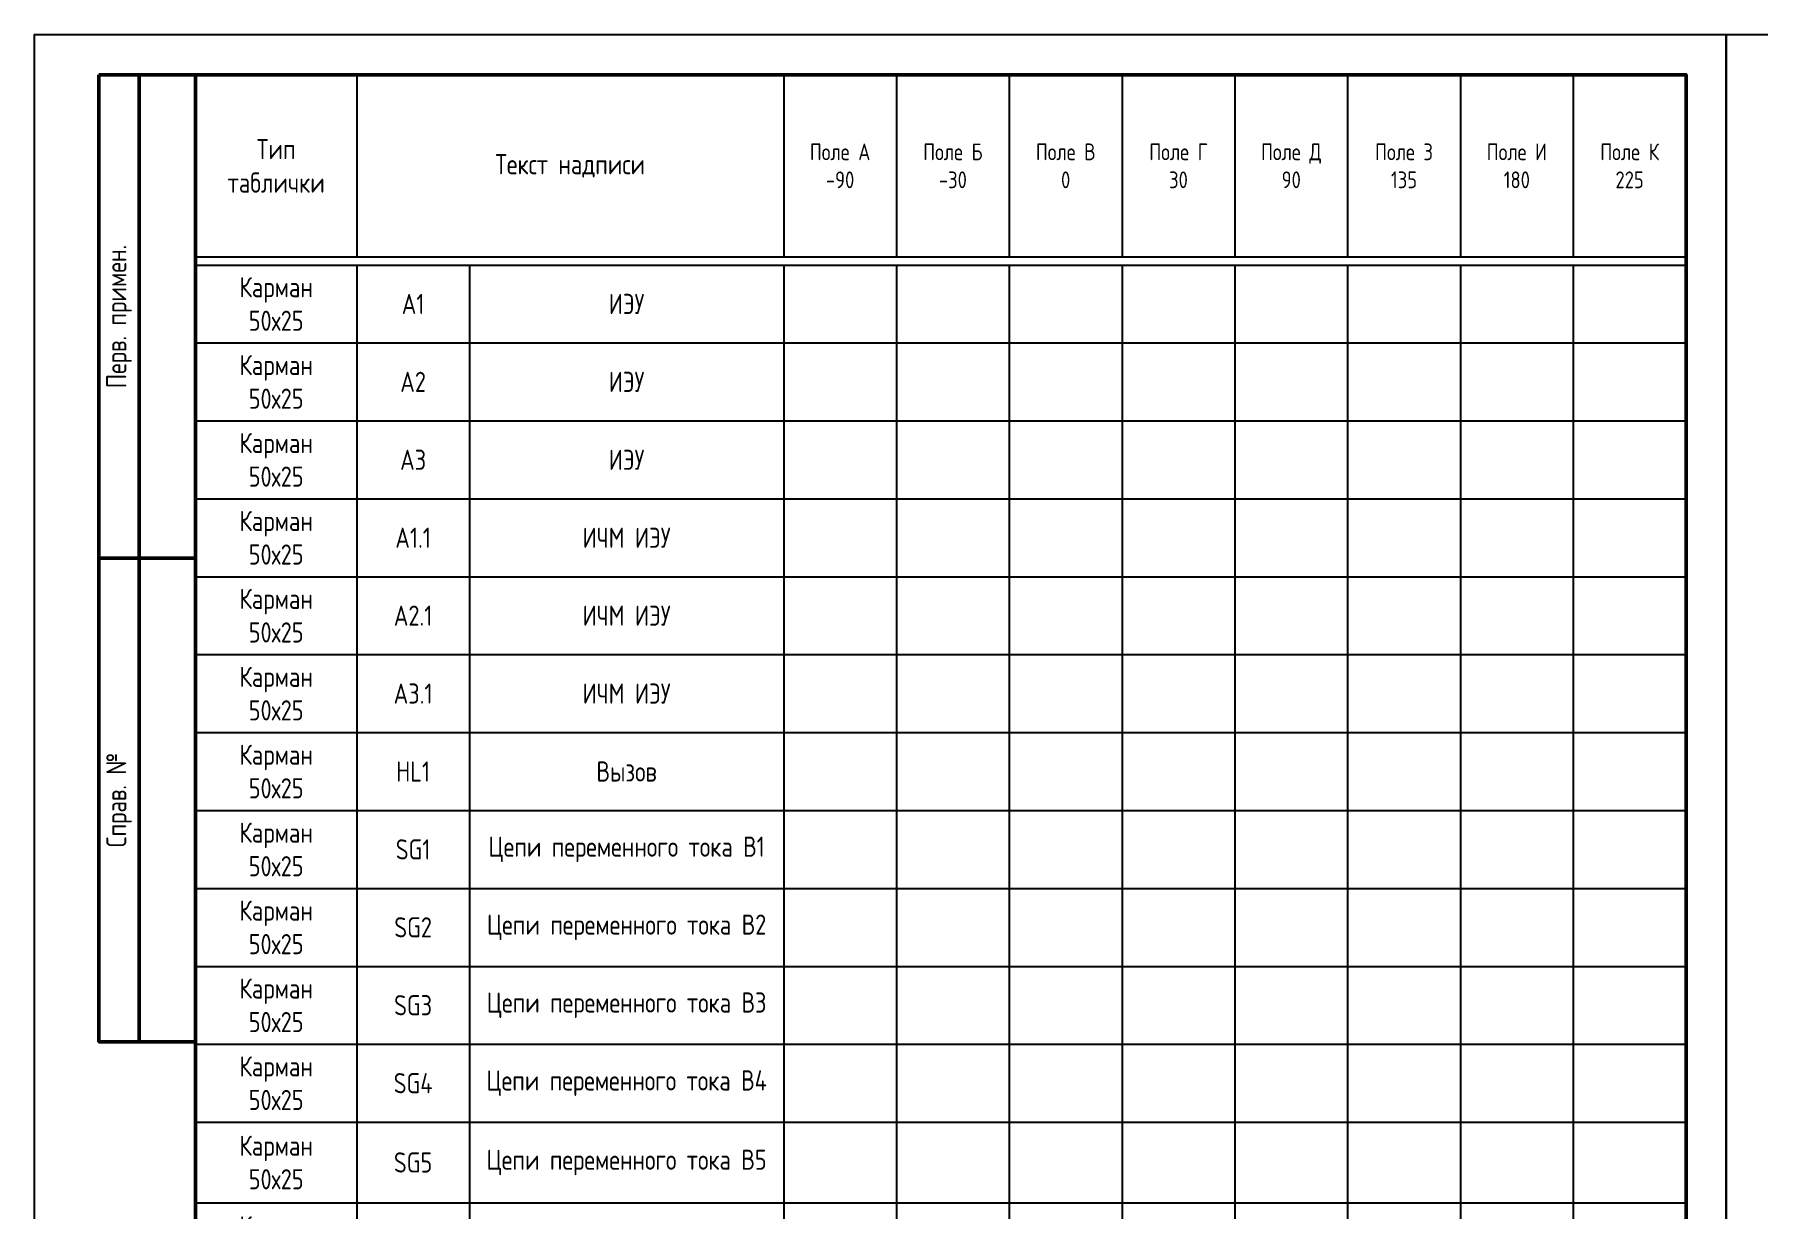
# Model space of a CAD drawing. Header units: millimetres. Extents: x -1050 to 7068, y 0 to 517.
# Drawn here: x -1049.8 to -835.8, y 151.2 to 297 of the extents above; entities that cross this region are included whole.
import ezdxf

# ---------------------------------------------------------------- set-up
doc = ezdxf.new("R2010")
doc.units = ezdxf.units.MM
doc.styles.add('Gost_type_A', font='GOST_A.TTF')

# ---------------------------------------------------------------- blocks, each defined once
blk = doc.blocks.new('Штамп левый верхний')
at = {"lineweight": 50}
for points in [[(-12, 0), (-7, 0), (-7, -60), (-12, -60)], [(-7, 0), (0, 0), (0, -60), (-7, -60)], [(-12, -60), (-7, -60), (-7, -120), (-12, -120)], [(-7, -60), (0, -60), (0, -120), (-7, -120)]]:
    blk.add_lwpolyline(points, close=True, dxfattribs=at)
at = {"char_height": 2.5, "width": 60, "attachment_point": 5, "rotation": 90, "style": 'Gost_type_A'}
for s, insert in [('Перв. примен.', (-9.5, -30)), ('Справ. №', (-9.5, -90))]:
    blk.add_mtext(s, dxfattribs=dict(at, insert=insert))
blk = doc.blocks.new('Формат_А4')
blk.add_lwpolyline([(0, 297), (0, 0), (-210, 0), (-210, 297)], close=True)
at = {"lineweight": 50}
blk.add_lwpolyline([(-190, 292), (-5, 292), (-5, 5), (-190, 5)], close=True, dxfattribs=at)
blk = doc.blocks.new('*T16')
at = {"color": 0, "linetype": 'ByBlock', "lineweight": -2, "transparency": 16777216}
for p, q in [((0, 0), (185, 0)), ((0, 0), (0, -230.14)), ((20, 0), (20, -22.61)), ((73, 0), (73, -22.61)), ((87, 0), (87, -22.61)), ((101, 0), (101, -22.61)), ((115, 0), (115, -22.61)), ((129, 0), (129, -22.61)), ((143, 0), (143, -22.61)), ((157, 0), (157, -22.61)), ((171, 0), (171, -22.61)), ((185, 0), (185, -230.14)), ((210, 0), (395, 0)), ((210, 0), (210, -185.96)), ((230, 0), (230, -22.61)), ((283, 0), (283, -22.61)), ((297, 0), (297, -22.61)), ((311, 0), (311, -22.61)), ((325, 0), (325, -22.61)), ((339, 0), (339, -22.61)), ((353, 0), (353, -22.61)), ((367, 0), (367, -22.61)), ((381, 0), (381, -22.61)), ((395, 0), (395, -185.96)), ((0, -22.61), (185, -22.61)), ((210, -22.61), (395, -22.61)), ((0, -23.61), (185, -23.61)), ((20, -23.61), (20, -230.14)), ((34, -23.61), (34, -230.14)), ((73, -23.61), (73, -230.14)), ((87, -23.61), (87, -230.14)), ((101, -23.61), (101, -230.14)), ((115, -23.61), (115, -230.14)), ((129, -23.61), (129, -230.14)), ((143, -23.61), (143, -230.14)), ((157, -23.61), (157, -230.14)), ((171, -23.61), (171, -230.14)), ((210, -23.61), (395, -23.61)), ((230, -23.61), (230, -185.96)), ((244, -23.61), (244, -185.96)), ((283, -23.61), (283, -185.96)), ((297, -23.61), (297, -185.96)), ((311, -23.61), (311, -185.96)), ((325, -23.61), (325, -185.96)), ((339, -23.61), (339, -185.96)), ((353, -23.61), (353, -185.96)), ((367, -23.61), (367, -185.96)), ((381, -23.61), (381, -185.96)), ((0, -33.28), (185, -33.28)), ((210, -33.63), (395, -33.63)), ((0, -42.95), (185, -42.95)), ((210, -44.02), (395, -44.02)), ((0, -52.62), (185, -52.62)), ((210, -54.04), (395, -54.04)), ((0, -62.29), (185, -62.29)), ((210, -64.43), (395, -64.43)), ((0, -71.96), (185, -71.96)), ((210, -74.81), (395, -74.81)), ((0, -81.63), (185, -81.63)), ((210, -85.2), (395, -85.2)), ((0, -91.3), (185, -91.3)), ((210, -95.58), (395, -95.58)), ((0, -100.97), (185, -100.97)), ((210, -105.96), (395, -105.96)), ((0, -110.64), (185, -110.64)), ((210, -115.96), (395, -115.96)), ((0, -120.31), (185, -120.31)), ((210, -125.96), (395, -125.96)), ((0, -129.98), (185, -129.98)), ((210, -135.96), (395, -135.96)), ((0, -139.98), (185, -139.98)), ((210, -145.96), (395, -145.96)), ((0, -149.98), (185, -149.98)), ((210, -155.96), (395, -155.96)), ((0, -159.98), (185, -159.98)), ((210, -165.96), (395, -165.96)), ((0, -169.98), (185, -169.98)), ((210, -175.96), (395, -175.96)), ((0, -180.01), (185, -180.01)), ((210, -185.96), (395, -185.96)), ((0, -190.03), (185, -190.03)), ((0, -200.06), (185, -200.06)), ((0, -210.08), (185, -210.08)), ((0, -220.11), (185, -220.11)), ((0, -230.14), (185, -230.14))]:
    blk.add_line(p, q, dxfattribs=at)
at = {"color": 0, "transparency": 16777216, "char_height": 2.5, "attachment_point": 5, "style": 'Gost_type_A'}
for s, insert, width in [('Тип таблички', (10, -11.3), 17), ('{\\H0.83333x;\\C256;Поле А \\P-90}', (80, -11.3), 11), ('{\\H0.83333x;\\C256;Поле Б\\P-30}', (94, -11.3), 11), ('{\\H0.83333x;\\C256;Поле В\\P0}', (108, -11.3), 11), ('{\\H0.83333x;\\C256;Поле Г\\P30}', (122, -11.3), 11), ('{\\H0.83333x;\\C256;Поле Д\\P90}', (136, -11.3), 11), ('{\\H0.83333x;\\C256;Поле З\\P135}', (150, -11.3), 11), ('{\\H0.83333x;\\C256;Поле И\\P180}', (164, -11.3), 11), ('{\\H0.83333x;\\C256;Поле К\\P225}', (178, -11.3), 11), ('Тип таблички', (220, -11.3), 17), ('{\\H0.83333x;\\C256;Поле А \\P-90}', (290, -11.3), 11), ('{\\H0.83333x;\\C256;Поле Б\\P-30}', (304, -11.3), 11), ('{\\H0.83333x;\\C256;Поле В\\P0}', (318, -11.3), 11), ('{\\H0.83333x;\\C256;Поле Г\\P30}', (332, -11.3), 11), ('{\\H0.83333x;\\C256;Поле Д\\P90}', (346, -11.3), 11), ('{\\H0.83333x;\\C256;Поле З\\P135}', (360, -11.3), 11), ('{\\H0.83333x;\\C256;Поле И\\P180}', (374, -11.3), 11), ('{\\H0.83333x;\\C256;Поле К\\P225}', (388, -11.3), 11), ('Текст надписи', (46.5, -11.3), 50), ('Текст надписи', (256.5, -11.3), 50), ('Карман\\P50х25', (10, -28.44), 17), ('Карман\\P50х25', (220, -28.62), 17), ('A1', (27, -28.44), 11), ('ИЭУ', (53.5, -28.44), 36), ('SG15', (237, -28.62), 11), ('Цепи переменного тока {\\C256;В15 }', (263.5, -28.62), 36), ('Карман\\P50х25', (10, -38.11), 17), ('Карман\\P50х25', (220, -38.83), 17), ('Цепи переменного тока {\\C256;В16/СВ1 }', (263.5, -38.83), 36), ('A2', (27, -38.11), 11), ('ИЭУ', (53.5, -38.11), 36), ('SG16', (237, -38.83), 11), ('Карман\\P50х25', (10, -47.78), 17), ('A3', (27, -47.78), 11), ('ИЭУ', (53.5, -47.78), 36), ('Карман\\P50х25', (220, -49.03), 17), ('SG17', (237, -49.03), 11), ('Цепи переменного тока {\\C256;СВ2}', (263.5, -49.03), 36), ('Карман\\P50х25', (10, -57.45), 17), ('A1.1', (27, -57.45), 11), ('ИЧМ ИЭУ', (53.5, -57.45), 36), ('Карман\\P50х25', (220, -59.24), 17), ('Цепи переменного тока ОВ', (263.5, -59.24), 36), ('SG18', (237, -59.24), 11), ('Карман\\P50х25', (10, -67.12), 17), ('A2.1', (27, -67.12), 11), ('ИЧМ ИЭУ', (53.5, -67.12), 36), ('Карман\\P50х25', (220, -69.62), 17), ('Цепи переменного тока ШСВ/СВ 1С', (263.5, -69.62), 36), ('SG19', (237, -69.62), 11), ('Карман\\P50х25', (10, -76.79), 17), ('A3.1', (27, -76.79), 11), ('ИЧМ ИЭУ', (53.5, -76.79), 36), ('Карман\\P50х25', (220, -80), 17), ('Цепи переменного тока ШСВ/СВ 2С', (263.5, -80), 36), ('SG20', (237, -80), 11), ('Карман\\P50х25', (10, -86.46), 17), ('HL1', (27, -86.46), 11), ('Вызов', (53.5, -86.46), 36), ('Карман\\P50х25', (220, -90.39), 17), ('{\\C256;Цепи переменного \\Pнапряжения 1 секции шин}', (263.5, -90.39), 36), ('SG21', (237, -90.39), 11), ('Карман\\P50х25', (10, -96.13), 17), ('SG1', (27, -96.13), 11), ('Цепи переменного тока В1', (53.5, -96.13), 36), ('Карман\\P50х25', (220, -100.77), 17), ('{\\C256;Цепи переменного \\Pнапряжения 2 секции шин}', (263.5, -100.77), 36), ('SG22', (237, -100.77), 11), ('Карман\\P50х25', (10, -105.8), 17), ('SG2', (27, -105.8), 11), ('Цепи переменного тока В2', (53.5, -105.8), 36), ('Карман\\P50х25', (10, -115.47), 17), ('SG3', (27, -115.47), 11), ('Цепи переменного тока В3', (53.5, -115.47), 36), ('Карман\\P50х25', (10, -125.14), 17), ('SG4', (27, -125.14), 11), ('Цепи переменного тока В4', (53.5, -125.14), 36), ('Карман\\P50х25', (10, -134.98), 17), ('SG5', (27, -134.98), 11), ('Цепи переменного тока В5', (53.5, -134.98), 36), ('Карман\\P50х25', (10, -144.98), 17), ('SG6', (27, -144.98), 11), ('Цепи переменного тока В6', (53.5, -144.98), 36), ('Карман\\P50х25', (10, -154.98), 17), ('SG7', (27, -154.98), 11), ('Цепи переменного тока В7', (53.5, -154.98), 36), ('Карман\\P50х25', (10, -164.98), 17), ('SG8', (27, -164.98), 11), ('Цепи переменного тока В8', (53.5, -164.98), 36), ('Карман\\P50х25', (10, -174.99), 17), ('SG9', (27, -174.99), 11), ('Цепи переменного тока {\\C256;В9 }', (53.5, -174.99), 36), ('Карман\\P50х25', (10, -185.02), 17), ('SG10', (27, -185.02), 11), ('Цепи переменного тока {\\C256;В10 }', (53.5, -185.02), 36), ('Карман\\P50х25', (10, -195.04), 17), ('SG11', (27, -195.04), 11), ('Цепи переменного тока {\\C256;В11 }', (53.5, -195.04), 36), ('Карман\\P50х25', (10, -205.07), 17), ('SG12', (27, -205.07), 11), ('Цепи переменного тока {\\C256;В12 }', (53.5, -205.07), 36), ('Карман\\P50х25', (10, -215.1), 17), ('SG13', (27, -215.1), 11), ('Цепи переменного тока {\\C256;В13 }', (53.5, -215.1), 36), ('Карман\\P50х25', (10, -225.12), 17), ('SG14', (27, -225.12), 11), ('Цепи переменного тока {\\C256;В14 }', (53.5, -225.12), 36)]:
    blk.add_mtext(s, dxfattribs=dict(at, insert=insert, width=width))

msp = doc.modelspace()

# ---------------------------------------------------------------- block references
for name, p in [('Формат_А4', (-839.81, 0)), ('Формат_А4', (-629.81, 0)), ('Штамп левый верхний', (-1029.81, 292)), ('*T16', (-1029.81, 292))]:
    msp.add_blockref(name, p)

doc.saveas('drawing.dxf')
